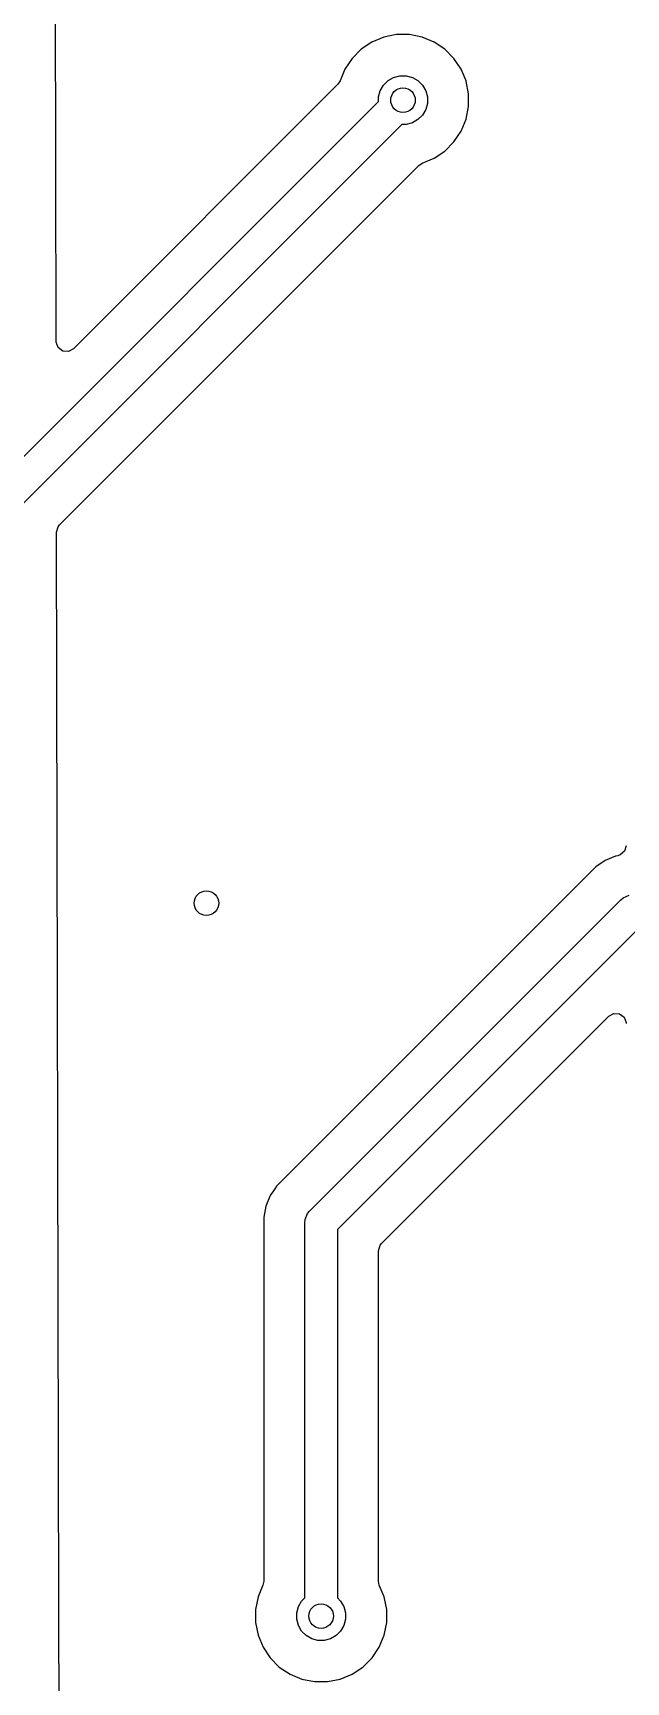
# Model space of a CAD drawing. Header units: inches. Extents: x -1.73 to 1.75, y 0.02 to 4.69.
# Drawn here: x -0.816 to -0.531, y 3.425 to 4.217 of the extents above; entities that cross this region are included whole.
import ezdxf

# ---------------------------------------------------------------- set-up
doc = ezdxf.new("R2010")
doc.units = ezdxf.units.IN
doc.header["$MEASUREMENT"] = 0
doc.layers.add('BLACK', color=250, linetype='CONTINUOUS')

msp = doc.modelspace()

# ---------------------------------------------------------------- linework, layer by layer
at = {"layer": 'BLACK', "linetype": 'CONTINUOUS'}
for p, q in [((-0.80474, 4.1537), (-0.80523, 4.3712)), ((-0.64699, 4.21534), (-0.65272, 4.21297)), ((-0.6409, 4.21656), (-0.64699, 4.21534)), ((-0.64699, 4.21534), (-0.64699, 4.21534)), ((-0.63469, 4.21656), (-0.6409, 4.21656)), ((-0.6409, 4.21656), (-0.6409, 4.21656)), ((-0.6286, 4.21534), (-0.63469, 4.21656)), ((-0.63469, 4.21656), (-0.63469, 4.21656)), ((-0.62287, 4.21297), (-0.6286, 4.21534)), ((-0.6286, 4.21534), (-0.6286, 4.21534)), ((-0.65789, 4.20952), (-0.66228, 4.20513)), ((-0.65272, 4.21297), (-0.65789, 4.20952)), ((-0.65789, 4.20952), (-0.65789, 4.20952)), ((-0.65272, 4.21297), (-0.65272, 4.21297)), ((-0.61771, 4.20952), (-0.62287, 4.21297)), ((-0.62287, 4.21297), (-0.62287, 4.21297)), ((-0.61332, 4.20513), (-0.61771, 4.20952)), ((-0.61771, 4.20952), (-0.61771, 4.20952)), ((-0.66572, 4.19997), (-0.66808, 4.19428)), ((-0.66228, 4.20513), (-0.66572, 4.19997)), ((-0.66572, 4.19997), (-0.66572, 4.19997)), ((-0.66228, 4.20513), (-0.66228, 4.20513)), ((-0.60987, 4.19997), (-0.61332, 4.20513)), ((-0.61332, 4.20513), (-0.61332, 4.20513)), ((-0.60751, 4.19428), (-0.60987, 4.19997)), ((-0.60987, 4.19997), (-0.60987, 4.19997)), ((-0.66914, 4.1927), (-0.79622, 4.06562)), ((-0.66808, 4.19428), (-0.66914, 4.1927)), ((-0.64871, 4.18956), (-0.64717, 4.19223)), ((-0.64717, 4.19223), (-0.64499, 4.19441)), ((-0.64499, 4.19441), (-0.64232, 4.19595)), ((-0.64232, 4.19595), (-0.63934, 4.19675)), ((-0.63934, 4.19675), (-0.63625, 4.19675)), ((-0.63625, 4.19675), (-0.63328, 4.19595)), ((-0.63328, 4.19595), (-0.63061, 4.19441)), ((-0.63061, 4.19441), (-0.62842, 4.19223)), ((-0.62842, 4.19223), (-0.62688, 4.18956)), ((-0.60749, 4.19423), (-0.60751, 4.19428)), ((-0.60628, 4.18814), (-0.60749, 4.19423)), ((-0.60749, 4.19423), (-0.60749, 4.19423)), ((-1.15917, 3.6748), (-0.64951, 4.18446)), ((-0.64951, 4.18658), (-0.64871, 4.18956)), ((-0.64951, 4.18446), (-0.64951, 4.18658)), ((-0.62688, 4.18956), (-0.62609, 4.18658)), ((-0.62609, 4.1835), (-0.62688, 4.18052)), ((-0.62609, 4.18658), (-0.62609, 4.1835)), ((-0.60628, 4.18194), (-0.60628, 4.18814)), ((-0.60628, 4.18814), (-0.60628, 4.18814)), ((-0.60628, 4.18814), (-0.60628, 4.18814)), ((-0.63061, 4.17567), (-0.63328, 4.17413)), ((-0.62842, 4.17785), (-0.63061, 4.17567)), ((-0.62688, 4.18052), (-0.62842, 4.17785)), ((-0.60987, 4.17011), (-0.60749, 4.17585)), ((-0.60749, 4.17585), (-0.60628, 4.18194)), ((-0.63837, 4.17333), (-1.15034, 3.66136)), ((-0.63625, 4.17333), (-0.63837, 4.17333)), ((-0.63328, 4.17413), (-0.63625, 4.17333)), ((-0.61332, 4.16495), (-0.60987, 4.17011)), ((-0.62287, 4.15711), (-0.61771, 4.16056)), ((-0.61771, 4.16056), (-0.61332, 4.16495)), ((-0.80455, 4.06906), (-0.80474, 4.1537)), ((-0.80292, 3.98092), (-0.63013, 4.1537)), ((-0.63013, 4.1537), (-0.62855, 4.15476)), ((-0.62855, 4.15476), (-0.62287, 4.15711)), ((-0.62287, 4.15711), (-0.62287, 4.15711)), ((-0.62287, 4.15711), (-0.62287, 4.15711)), ((-0.80454, 4.06872), (-0.80455, 4.06906)), ((-0.80358, 4.06615), (-0.80454, 4.06872)), ((-0.80137, 4.0645), (-0.80358, 4.06615)), ((-0.79622, 4.06562), (-0.79863, 4.0643)), ((-0.79863, 4.0643), (-0.80137, 4.0645)), ((-0.80435, 3.97745), (-0.80358, 3.98009)), ((-0.80319, 3.4598), (-0.80435, 3.97745)), ((-0.80358, 3.98009), (-0.80292, 3.98092)), ((-0.54062, 3.81972), (-0.54514, 3.8167)), ((-0.5356, 3.82179), (-0.54062, 3.81972)), ((-0.53451, 3.82201), (-0.5356, 3.82179)), ((-0.5356, 3.82179), (-0.5356, 3.82179)), ((-0.53343, 3.82236), (-0.53451, 3.82201)), ((-0.53135, 3.82416), (-0.53343, 3.82236)), ((-0.53058, 3.8268), (-0.53135, 3.82416)), ((-0.54514, 3.8167), (-0.69859, 3.66325)), ((-0.68273, 3.65124), (-0.53313, 3.80084)), ((-0.53313, 3.80084), (-0.53193, 3.80182)), ((-0.53193, 3.80182), (-0.5291, 3.803)), ((-0.5243, 3.7874), (-0.66929, 3.64241)), ((-0.64816, 3.63568), (-0.53891, 3.74492)), ((-0.53891, 3.74492), (-0.5365, 3.74624)), ((-0.5365, 3.74624), (-0.53375, 3.74604)), ((-0.53375, 3.74604), (-0.53155, 3.74439)), ((-0.53155, 3.74439), (-0.53059, 3.74182)), ((-0.53059, 3.74182), (-0.53058, 3.74147)), ((-0.70036, 3.6606), (-0.70098, 3.65966)), ((-0.69948, 3.66192), (-0.70036, 3.6606)), ((-0.69859, 3.66325), (-0.69948, 3.66192)), ((-0.70368, 3.65371), (-0.70474, 3.64839)), ((-0.70161, 3.65873), (-0.70368, 3.65371)), ((-0.70368, 3.65371), (-0.70368, 3.65371)), ((-0.70098, 3.65966), (-0.70161, 3.65873)), ((-0.70474, 3.64839), (-0.70474, 3.47344)), ((-0.68504, 3.64567), (-0.68489, 3.64721)), ((-0.68504, 3.46538), (-0.68504, 3.64567)), ((-0.68489, 3.64721), (-0.68371, 3.65004)), ((-0.68371, 3.65004), (-0.68273, 3.65124)), ((-0.66929, 3.64241), (-0.66929, 3.46538)), ((-0.64959, 3.63222), (-0.64881, 3.63486)), ((-0.64959, 3.47344), (-0.64959, 3.63222)), ((-0.64881, 3.63486), (-0.64816, 3.63568)), ((-0.70512, 3.47157), (-0.70747, 3.46589)), ((-0.70474, 3.47344), (-0.70512, 3.47157)), ((-0.64921, 3.47157), (-0.64959, 3.47344)), ((-0.64686, 3.46589), (-0.64921, 3.47157)), ((-0.70747, 3.46589), (-0.70868, 3.4598)), ((-0.70747, 3.46589), (-0.70747, 3.46589)), ((-0.68808, 3.46121), (-0.68654, 3.46388)), ((-0.68654, 3.46388), (-0.68504, 3.46538)), ((-0.66929, 3.46538), (-0.6678, 3.46388)), ((-0.6678, 3.46388), (-0.66625, 3.46121)), ((-0.64565, 3.4598), (-0.64686, 3.46589)), ((-0.64686, 3.46589), (-0.64686, 3.46589)), ((-0.80265, 3.22056), (-0.80319, 3.4598)), ((-0.70868, 3.4598), (-0.70868, 3.45359)), ((-0.68888, 3.45823), (-0.68808, 3.46121)), ((-0.68888, 3.45515), (-0.68888, 3.45823)), ((-0.68808, 3.45217), (-0.68888, 3.45515)), ((-0.66625, 3.46121), (-0.66546, 3.45823)), ((-0.66546, 3.45515), (-0.66625, 3.45217)), ((-0.66546, 3.45823), (-0.66546, 3.45515)), ((-0.64565, 3.45359), (-0.64565, 3.4598)), ((-0.64565, 3.4598), (-0.64565, 3.4598)), ((-0.64565, 3.4598), (-0.64565, 3.4598)), ((-0.70868, 3.45359), (-0.70747, 3.4475)), ((-0.70747, 3.4475), (-0.70747, 3.4475)), ((-0.70747, 3.4475), (-0.70509, 3.44176)), ((-0.68654, 3.4495), (-0.68808, 3.45217)), ((-0.68436, 3.44732), (-0.68654, 3.4495)), ((-0.68169, 3.44578), (-0.68436, 3.44732)), ((-0.66998, 3.44732), (-0.67265, 3.44578)), ((-0.6678, 3.4495), (-0.66998, 3.44732)), ((-0.66625, 3.45217), (-0.6678, 3.4495)), ((-0.64924, 3.44176), (-0.64686, 3.4475)), ((-0.64686, 3.4475), (-0.64565, 3.45359)), ((-0.70509, 3.44176), (-0.70509, 3.44176)), ((-0.70509, 3.44176), (-0.70165, 3.4366)), ((-0.67871, 3.44498), (-0.68169, 3.44578)), ((-0.67562, 3.44498), (-0.67871, 3.44498)), ((-0.67265, 3.44578), (-0.67562, 3.44498)), ((-0.65269, 3.4366), (-0.64924, 3.44176)), ((-0.70165, 3.4366), (-0.70165, 3.4366)), ((-0.70165, 3.4366), (-0.69726, 3.43221)), ((-0.69726, 3.43221), (-0.69726, 3.43221)), ((-0.69726, 3.43221), (-0.69209, 3.42876)), ((-0.66224, 3.42876), (-0.65708, 3.43221)), ((-0.65708, 3.43221), (-0.65269, 3.4366)), ((-0.69209, 3.42876), (-0.69209, 3.42876)), ((-0.69209, 3.42876), (-0.68636, 3.42639)), ((-0.68636, 3.42639), (-0.68636, 3.42639)), ((-0.68636, 3.42639), (-0.68027, 3.42518)), ((-0.68027, 3.42518), (-0.68027, 3.42518)), ((-0.68027, 3.42518), (-0.68027, 3.42518)), ((-0.68027, 3.42518), (-0.67406, 3.42518)), ((-0.67406, 3.42518), (-0.66797, 3.42639)), ((-0.67406, 3.42518), (-0.67406, 3.42518)), ((-0.66797, 3.42639), (-0.66224, 3.42876))]:
    msp.add_line(p, q, dxfattribs=at)
at = {"layer": 'BLACK'}
for centre in [(-0.6378, 4.18504), (-0.73228, 3.79921), (-0.67717, 3.45669)]:
    msp.add_circle(centre, 0.00591, dxfattribs=at)
at = {"layer": 'WHITE'}
for centre in [(-0.6378, 4.18504), (-0.73228, 3.79921), (-0.67717, 3.45669)]:
    msp.add_circle(centre, 0.00591, dxfattribs=at)

doc.saveas('drawing.dxf')
